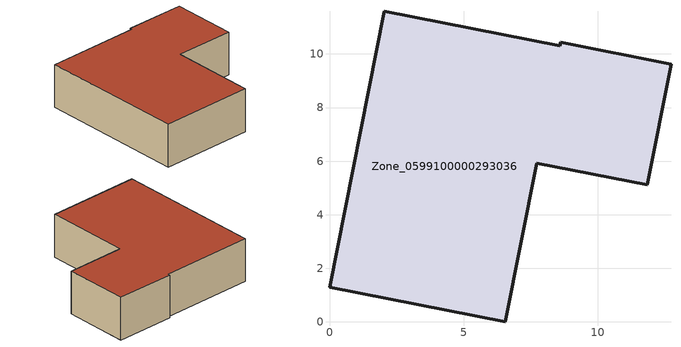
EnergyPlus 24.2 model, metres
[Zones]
Zone_0599100000293036
 floor ground (C_G): 8.59,10.3 8.62,10.44 12.74,9.62 11.85,5.11 7.73,5.93 6.55,0 0,1.3 2.05,11.6 z0
 wall outside (C_F): 2.05,11.6 0,1.3 6.55,0 7.73,5.93 11.85,5.11 12.74,9.62 8.62,10.44 8.59,10.3 2.05,11.6 z0:3.09
 roof outside (C_R): 8.59,10.3 2.05,11.6 0,1.3 6.55,0 7.73,5.93 11.85,5.11 12.74,9.62 8.62,10.44 z3.09
[BUILDING]
Pand.0599100000293036: North Axis=0; Terrain=City; Loads Convergence Tolerance Value=0.04; Temperature Convergence Tolerance Value=0.4; Solar Distribution=FullExterior; Maximum Number of Warmup Days=25; Minimum Number of Warmup Days=1
[Site:Location]
Rotterdam.The.Hague.AP_ZH_NLD Design_Conditions: Latitude=51.96; Longitude=4.45; Time Zone=1; Elevation=-4.5
[SITE:GROUNDTEMPERATURE:BUILDINGSURFACE]
18, 18, 18, 18, 18, 18, 18, 18, 18, 18, 18, 18
[MATERIAL] Thermal Absorptance=0.9; Solar Absorptance=0.7; Visible Absorptance=0.7
Name | Roughness | Thickness | Conductivity | Density | Specific Heat
G.TI.1975-1991 | MediumSmooth | 0.15 | 0.288461 | 540 | 1210
F.TI.1975-1991 | Rough | 0.3 | 0.230769 | 1920 | 840
R.TI.1975-1991 | MediumRough | 0.2 | 0.153846 | 1500 | 1000
[CONSTRUCTION]
C_G: G.TI.1975-1991
C_F: F.TI.1975-1991
C_R: R.TI.1975-1991
[ZONE]
Zone_0599100000293036: Type=1; Multiplier=1; Ceiling Height=Autocalculate; Volume=Autocalculate; Floor Area=autocalculate; Part of Total Floor Area=Yes
[ZONEINFILTRATION:DESIGNFLOWRATE]
Infil_Zone_0599100000293036: Zone or ZoneList or Space or SpaceList=Zone_0599100000293036; Schedule=AlwaysOn; Design Flow Rate Calculation Method=Flow/Area; Flow Rate per Floor Area=0.003; Constant Term Coefficient=1; Temperature Term Coefficient=0; Velocity Term Coefficient=0; Velocity Squared Term Coefficient=0
[HVACTEMPLATE:ZONE:IDEALLOADSAIRSYSTEM]
Zone_0599100000293036: Maximum Heating Supply Air Temperature=50; Minimum Cooling Supply Air Temperature=13; Maximum Heating Supply Air Humidity Ratio=0.0156; Minimum Cooling Supply Air Humidity Ratio=0.0077; Heating Limit=NoLimit; Cooling Limit=NoLimit; Dehumidification Control Type=ConstantSensibleHeatRatio; Cooling Sensible Heat Ratio=0.7; Dehumidification Setpoint=60; Humidification Control Type=None; Humidification Setpoint=30; Outdoor Air Method=None; Outdoor Air Flow Rate per Person=0.00944; Outdoor Air Flow Rate per Zone Floor Area=0; Outdoor Air Flow Rate per Zone=0; Demand Controlled Ventilation Type=None; Outdoor Air Economizer Type=NoEconomizer; Heat Recovery Type=None; Sensible Heat Recovery Effectiveness=0.7; Latent Heat Recovery Effectiveness=0.65
[ZONECONTROL:THERMOSTAT]
ThermostatControl_Zone_0599100000293036: Zone or ZoneList=Zone_0599100000293036; Control Type Schedule=DualSetpointControlType; Control 1=Thermostat_Zone_0599100000293036; Temperature Difference Between Cutout And Setpoint=0
[THERMOSTATSETPOINT:DUALSETPOINT]
Thermostat_Zone_0599100000293036: Heating Setpoint Temperature Schedule=HeatingSetpoint_Zone_0599100000293036; Cooling Setpoint Temperature Schedule=CoolingSetpoint_Zone_0599100000293036
[SCHEDULE:COMPACT]
HeatingSetpoint_Zone_0599100000293036: Through: 12/31, For: AllDays, Until: 24:00, 21
CoolingSetpoint_Zone_0599100000293036: Through: 12/31, For: AllDays, Until: 24:00, 24
DualSetpointControlType: Through: 12/31, For: AllDays, Until: 24:00, 4
AlwaysOn: Through: 12/31, For: AllDays, Until: 24:00, 1
